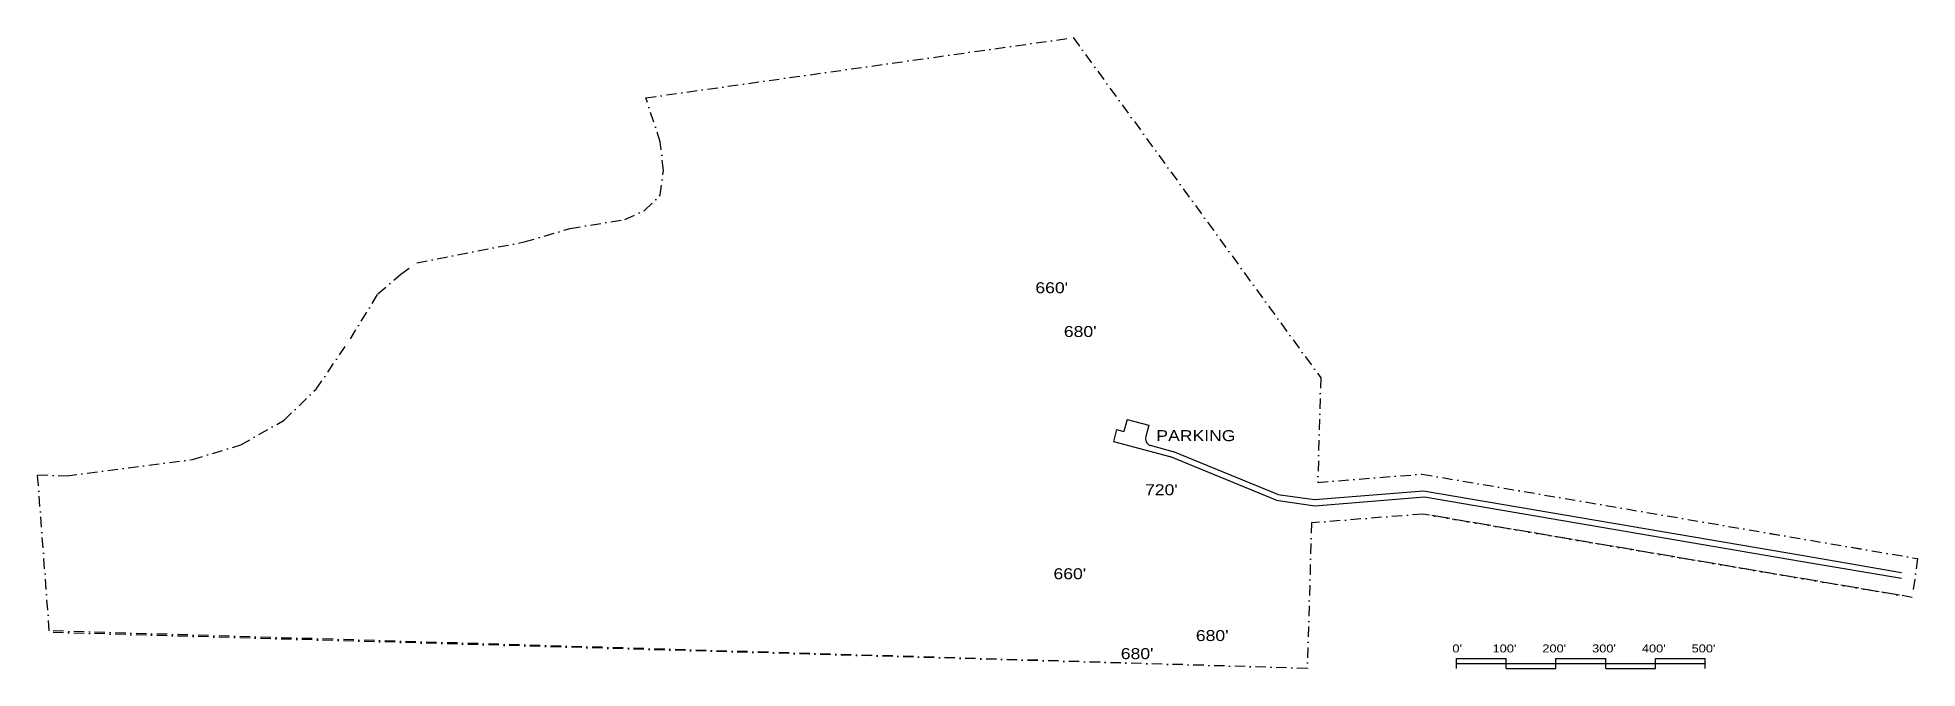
# Model space of a CAD drawing. Extents: x -283 to 45046, y -905 to 14288.
import ezdxf

# ---------------------------------------------------------------- set-up
doc = ezdxf.new("R2010")
doc.units = 0
doc.header["$LTSCALE"] = 500
doc.header["$MEASUREMENT"] = 0
doc.linetypes.add('DASHDOT', pattern=[1, 0.5, -0.25, 0, -0.25])
for name, color, linetype in [('ROAD', 1, 'CONTINUOUS'), ('SCALE', 7, 'CONTINUOUS'), ('SITEPERIMETER', 201, 'DASHDOT'), ('SITEPL646', 7, 'DASHDOT'), ('SITEPL648', 7, 'DASHDOT'), ('TEXT0', 7, 'CONTINUOUS')]:
    doc.layers.add(name, color=color, linetype=linetype)
doc.styles.get("Standard").update_dxf_attribs({"font": 'txt', "height": 0.2})

msp = doc.modelspace()

# ---------------------------------------------------------------- linework, layer by layer
at = {"layer": 'ROAD'}
for p, q in [((25988, 5092), (25911, 4802)), ((25988, 5092), (26510, 4952)), ((25737, 4848), (25659, 4558)), ((25659, 4558), (27016, 4196)), ((25737, 4848), (25911, 4802)), ((26510, 4952), (26437, 4680)), ((26543, 4468), (27088, 4322)), ((29587, 3145), (27016, 4196)), ((29625, 3285), (27088, 4322)), ((29625, 3285), (30504, 3161)), ((30504, 3161), (33137, 3369)), ((30516, 3014), (33161, 3223)), ((33137, 3369), (42298, 1811)), ((33161, 3223), (42275, 1673)), ((29587, 3145), (30516, 3014)), ((42275, 1673), (44663, 1266)), ((42298, 1811), (44664, 1408))]:
    msp.add_line(p, q, dxfattribs=at)
msp.add_arc((26611, 4634), 180, 165.0738, 247.7616, dxfattribs=at)
at = {"layer": 'SCALE'}
for p, q in [((33930, -905), (33930, -665)), ((33930, -665), (35130, -665)), ((33930, -785), (39930, -785)), ((35130, -905), (35130, -665)), ((35130, -905), (36330, -905)), ((36330, -905), (36330, -665)), ((36330, -665), (37530, -665)), ((37530, -905), (37530, -665)), ((37530, -905), (38730, -905)), ((38730, -905), (38730, -665)), ((38730, -665), (39930, -665)), ((39930, -905), (39930, -665))]:
    msp.add_line(p, q, dxfattribs=at)
at = {"layer": 'SITEPERIMETER'}
msp.add_lwpolyline([(0, 0), (-283, 3758), (415, 3731), (3456, 4127), (4617, 4477), (5663, 5073), (6431, 5819), (7263, 7033), (7924, 8120), (8478, 8589), (8862, 8866), (11450, 9366), (12557, 9692), (13881, 9910), (14352, 10127), (14733, 10490), (14806, 11087), (14733, 11776), (14384, 12838), (24692, 14288), (30658, 6094), (30586, 3575), (33098, 3774), (45046, 1741), (44922, 805), (33121, 2812), (30435, 2600), (30335, -905)], close=True, dxfattribs=at)
at = {"layer": 'SITEPL646'}
for p, q in [((14384, 12838), (24692, 14288)), ((24692, 14288), (30658, 6094)), ((30658, 6094), (30586, 3575)), ((30586, 3575), (33098, 3774)), ((33098, 3774), (44697, 1800))]:
    msp.add_line(p, q, dxfattribs=at)
at = {"layer": 'SITEPL648'}
for p, q in [((0, 0), (-283, 3758)), ((33121, 2812), (30435, 2600)), ((44618, 856), (33121, 2812)), ((30435, 2600), (30335, -905)), ((30335, -905), (3, -38))]:
    msp.add_line(p, q, dxfattribs=at)

# ---------------------------------------------------------------- texts
at = {"layer": 'TEXT0', "width": 1.2}
for s, height, p in [("660'", 264, (23777, 8132)), ("680'", 264, (24464, 7077)), ('PARKING', 264, (26695, 4569)), ("720'", 264, (26421, 3265)), ("660'", 264, (24214, 1242)), ("680'", 264, (27647, -247)), ("680'", 264, (25837, -682)), ("0'", 192, (33833, -521)), ("100'", 192, (34802, -521)), ("200'", 192, (36002, -521)), ("300'", 192, (37202, -521)), ("400'", 192, (38402, -521)), ("500'", 192, (39602, -521))]:
    msp.add_text(s, height=height, dxfattribs=at).set_placement(p)

doc.saveas('drawing.dxf')
